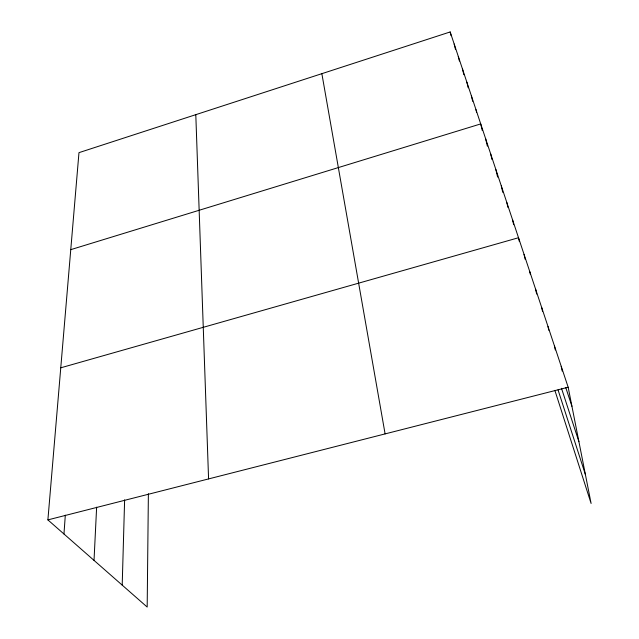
<?xml version="1.0" encoding="UTF-8"?>
<svg xmlns="http://www.w3.org/2000/svg" width="639" height="639" viewBox="0 0 639 639"><rect width="100%" height="100%" fill="white"/><g stroke="black" fill="none" stroke-linecap="round" stroke-linejoin="round"><path stroke-width="0.96" d="M148.384 493.715L147.178 607.05L47.893 519.89L78.972 152.649L450.175 31.95L568.167 387.218L591.107 503.468L554.876 390.373M122.201 585.116L124.621 499.866M94.021 560.387L96.633 507.166M63.964 533.996L65.314 515.186M70.761 249.649L480.72 123.918L482.245 130.468M60.761 367.808L518.517 237.732L519.371 241.598M47.893 519.89L568.167 387.218M565.715 387.458L571.929 406.276M561.497 388.304L578.91 441.669M558.039 389.87L585.404 474.553M450.175 31.95L451.07 35.656M458.283 56.376L459.401 61.032M454.169 43.995L455.519 49.57M462.516 69.108L463.85 74.707M471.35 95.706L472.676 101.313M466.869 82.215L468.203 87.823M475.959 109.604L476.622 112.408M485.616 138.671L487.357 146.155M490.672 153.895L491.966 159.502M495.888 169.591L497.597 177.059M501.272 185.805L502.749 192.323M506.831 202.547L507.925 207.411M512.574 219.848L513.66 224.696M524.052 254.386L525.098 259.194M529.755 271.567L530.378 274.435M535.642 289.291L536.656 294.052M541.72 307.607L542.519 311.385M548.006 326.521L548.781 330.267M554.5 346.066L555.299 349.972M561.218 366.291L562.184 371.115M321.864 73.669L385.101 433.897M195.798 114.661L208.578 478.915"/></g></svg>
